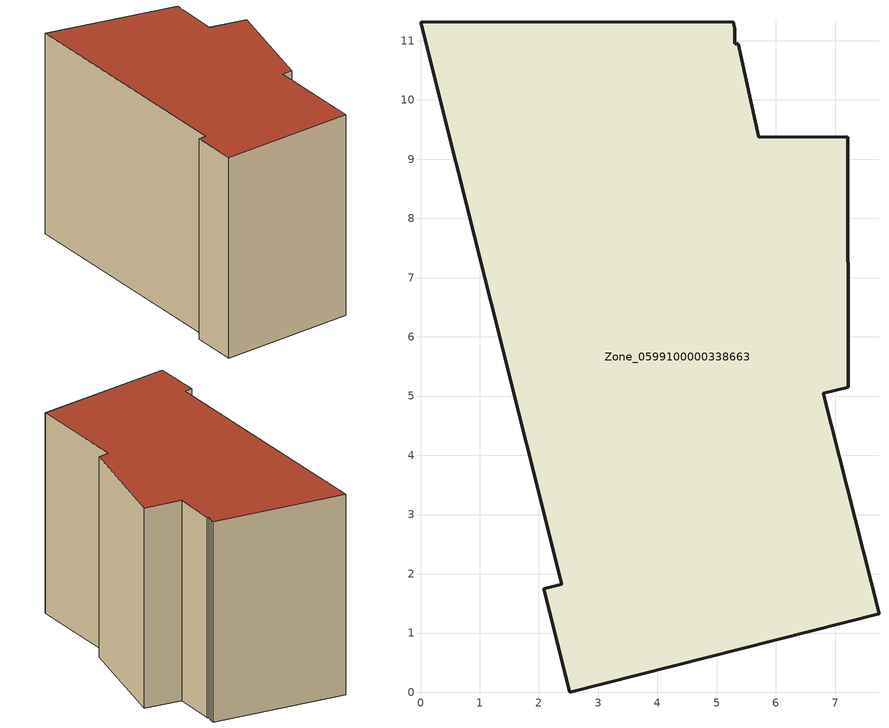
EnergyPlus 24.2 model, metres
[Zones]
Zone_0599100000338663
 floor ground (C_G): 5.36,10.95 5.71,9.37 7.21,9.38 7.22,5.15 6.8,5.05 7.74,1.33 2.52,0 2.08,1.75 2.38,1.82 0,11.31 5.28,11.32 5.31,11.21 5.31,10.95 z0
 wall outside (C_F): 2.38,1.82 2.08,1.75 2.52,0 7.74,1.33 6.8,5.05 7.22,5.15 7.21,9.38 5.71,9.37 5.36,10.95 5.31,10.95 5.31,11.21 5.28,11.32 0,11.31 2.38,1.82 z0:8.4
 roof outside (C_R): 5.71,9.37 5.36,10.95 5.31,10.95 5.31,11.21 5.28,11.32 0,11.31 2.38,1.82 2.08,1.75 2.52,0 7.74,1.33 6.8,5.05 7.22,5.15 7.21,9.38 z8.4
[BUILDING]
Pand.0599100000338663: North Axis=0; Terrain=City; Loads Convergence Tolerance Value=0.04; Temperature Convergence Tolerance Value=0.4; Solar Distribution=FullExterior; Maximum Number of Warmup Days=25; Minimum Number of Warmup Days=1
[Site:Location]
Rotterdam.The.Hague.AP_ZH_NLD Design_Conditions: Latitude=51.96; Longitude=4.45; Time Zone=1; Elevation=-4.5
[SITE:GROUNDTEMPERATURE:BUILDINGSURFACE]
18, 18, 18, 18, 18, 18, 18, 18, 18, 18, 18, 18
[MATERIAL] Thermal Absorptance=0.9; Solar Absorptance=0.7; Visible Absorptance=0.7
Name | Roughness | Thickness | Conductivity | Density | Specific Heat
G.TC.1992-2005 | MediumSmooth | 0.15 | 0.06 | 540 | 1210
F.TC.1992-2005 | Rough | 0.3 | 0.12 | 1920 | 840
R.TC.1992-2005 | MediumRough | 0.2 | 0.08 | 1500 | 1000
[CONSTRUCTION]
C_G: G.TC.1992-2005
C_F: F.TC.1992-2005
C_R: R.TC.1992-2005
[ZONE]
Zone_0599100000338663: Type=1; Multiplier=1; Ceiling Height=Autocalculate; Volume=Autocalculate; Floor Area=autocalculate; Part of Total Floor Area=Yes
[ZONEINFILTRATION:DESIGNFLOWRATE]
Infil_Zone_0599100000338663: Zone or ZoneList or Space or SpaceList=Zone_0599100000338663; Schedule=AlwaysOn; Design Flow Rate Calculation Method=Flow/Area; Flow Rate per Floor Area=0.0015; Constant Term Coefficient=1; Temperature Term Coefficient=0; Velocity Term Coefficient=0; Velocity Squared Term Coefficient=0
[HVACTEMPLATE:ZONE:IDEALLOADSAIRSYSTEM]
Zone_0599100000338663: Maximum Heating Supply Air Temperature=50; Minimum Cooling Supply Air Temperature=13; Maximum Heating Supply Air Humidity Ratio=0.0156; Minimum Cooling Supply Air Humidity Ratio=0.0077; Heating Limit=NoLimit; Cooling Limit=NoLimit; Dehumidification Control Type=ConstantSensibleHeatRatio; Cooling Sensible Heat Ratio=0.7; Dehumidification Setpoint=60; Humidification Control Type=None; Humidification Setpoint=30; Outdoor Air Method=None; Outdoor Air Flow Rate per Person=0.00944; Outdoor Air Flow Rate per Zone Floor Area=0; Outdoor Air Flow Rate per Zone=0; Demand Controlled Ventilation Type=None; Outdoor Air Economizer Type=NoEconomizer; Heat Recovery Type=None; Sensible Heat Recovery Effectiveness=0.7; Latent Heat Recovery Effectiveness=0.65
[ZONECONTROL:THERMOSTAT]
ThermostatControl_Zone_0599100000338663: Zone or ZoneList=Zone_0599100000338663; Control Type Schedule=DualSetpointControlType; Control 1=Thermostat_Zone_0599100000338663; Temperature Difference Between Cutout And Setpoint=0
[THERMOSTATSETPOINT:DUALSETPOINT]
Thermostat_Zone_0599100000338663: Heating Setpoint Temperature Schedule=HeatingSetpoint_Zone_0599100000338663; Cooling Setpoint Temperature Schedule=CoolingSetpoint_Zone_0599100000338663
[SCHEDULE:COMPACT]
HeatingSetpoint_Zone_0599100000338663: Through: 12/31, For: AllDays, Until: 24:00, 21
CoolingSetpoint_Zone_0599100000338663: Through: 12/31, For: AllDays, Until: 24:00, 24
DualSetpointControlType: Through: 12/31, For: AllDays, Until: 24:00, 4
AlwaysOn: Through: 12/31, For: AllDays, Until: 24:00, 1
